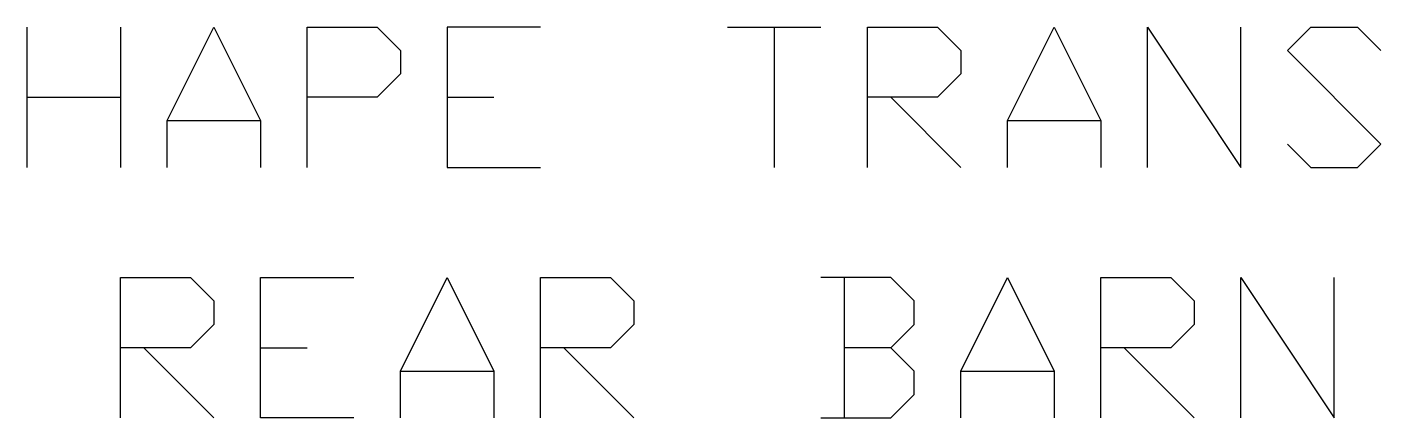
# Model space of a CAD drawing. Extents: x 0 to 9532, y -5852 to 7.
# Drawn here: x 2571 to 4781, y -630 to 7 of the extents above; entities that cross this region are included whole.
import ezdxf

# ---------------------------------------------------------------- set-up
doc = ezdxf.new("R2010")
doc.units = 0
doc.layers.add('Default_Layer', color=1, linetype='CONTINUOUS')

msp = doc.modelspace()

# ---------------------------------------------------------------- linework, layer by layer
at = {"layer": 'Default_Layer'}
for points in [[(2570.7, -221.8), (2570.7, 6.8)], [(2723.1, 6.8), (2723.1, -221.8)], [(2799.3, -221.8), (2799.3, -145.6), (2875.5, 6.8), (2951.7, -145.6), (2951.7, -221.8)], [(3027.9, -221.8), (3027.9, 6.8), (3142.2, 6.8), (3180.3, -31.3), (3180.3, -69.4), (3142.2, -107.5), (3027.9, -107.5)], [(3408.9, 6.8), (3256.5, 6.8), (3256.5, -221.8), (3408.9, -221.8)], [(3713.7, 6.8), (3866.1, 6.8)], [(3789.9, 6.8), (3789.9, -221.8)], [(3942.3, -221.8), (3942.3, 6.8), (4056.6, 6.8), (4094.7, -31.3), (4094.7, -69.4), (4056.6, -107.5), (3942.3, -107.5)], [(4170.9, -221.8), (4170.9, -145.6), (4247.1, 6.8), (4323.3, -145.6), (4323.3, -221.8)], [(4399.5, -221.8), (4399.5, 6.8), (4551.9, -221.8), (4551.9, 6.8)], [(4628.1, -183.7), (4666.2, -221.8), (4742.4, -221.8), (4780.5, -183.7), (4628.1, -31.3), (4666.2, 6.8), (4742.4, 6.8), (4780.5, -31.3)], [(2570.7, -107.5), (2723.1, -107.5)], [(3256.5, -107.5), (3332.7, -107.5)], [(3980.4, -107.5), (4094.7, -221.8)], [(2799.3, -145.6), (2951.7, -145.6)], [(4170.9, -145.6), (4323.3, -145.6)], [(2723.1, -630), (2723.1, -401.4), (2837.4, -401.4), (2875.5, -439.5), (2875.5, -477.6), (2837.4, -515.7), (2723.1, -515.7)], [(3104.1, -630), (2951.7, -630), (2951.7, -401.4), (3104.1, -401.4)], [(3180.3, -630), (3180.3, -553.8), (3256.5, -401.4), (3332.7, -553.8), (3332.7, -630)], [(3408.9, -630), (3408.9, -401.4), (3523.2, -401.4), (3561.3, -439.5), (3561.3, -477.6), (3523.2, -515.7), (3408.9, -515.7)], [(3980.4, -515.7), (4018.5, -477.6), (4018.5, -439.5), (3980.4, -401.4), (3866.1, -401.4)], [(3904.2, -401.4), (3904.2, -630)], [(4094.7, -630), (4094.7, -553.8), (4170.9, -401.4), (4247.1, -553.8), (4247.1, -630)], [(4323.3, -630), (4323.3, -401.4), (4437.6, -401.4), (4475.7, -439.5), (4475.7, -477.6), (4437.6, -515.7), (4323.3, -515.7)], [(4551.9, -630), (4551.9, -401.4), (4704.3, -630), (4704.3, -401.4)], [(2761.2, -515.7), (2875.5, -630)], [(2951.7, -515.7), (3027.9, -515.7)], [(3447, -515.7), (3561.3, -630)], [(3866.1, -630), (3980.4, -630), (4018.5, -591.9), (4018.5, -553.8), (3980.4, -515.7), (3904.2, -515.7)], [(4361.4, -515.7), (4475.7, -630)], [(3180.3, -553.8), (3332.7, -553.8)], [(4094.7, -553.8), (4247.1, -553.8)]]:
    msp.add_lwpolyline(points, dxfattribs=at)

doc.saveas('drawing.dxf')
